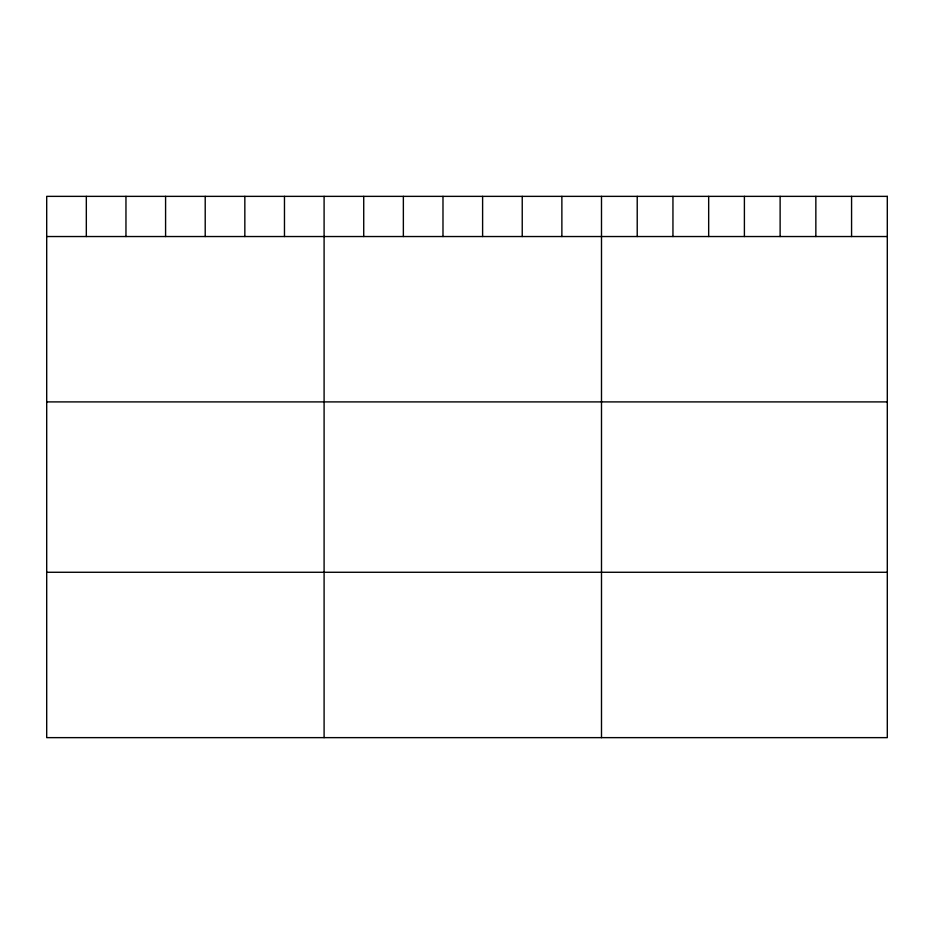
<?xml version="1.0" encoding="UTF-8"?>
<svg xmlns="http://www.w3.org/2000/svg" width="934" height="934" viewBox="0 0 934 934"><rect width="100%" height="100%" fill="white"/><g stroke="black" fill="none" stroke-linecap="round" stroke-linejoin="round"><path stroke-width="1.4" d="M46.7 236.535L887.3 236.535M46.7 401.9L887.3 401.9M46.7 572.273L887.3 572.273M851.574 196.362L851.574 236.535M815.849 196.362L815.849 236.535M780.124 196.362L780.124 236.535M744.398 196.362L744.398 236.535M708.673 196.362L708.673 236.535M672.947 196.362L672.947 236.535M637.221 196.362L637.221 236.535M601.496 196.362L601.496 737.638M561.871 196.362L561.871 236.535M522.234 196.362L522.234 236.535M482.609 196.362L482.609 236.535M442.985 196.362L442.985 236.535M403.36 196.362L403.36 236.535M363.723 196.362L363.723 236.535M324.098 196.362L324.098 737.638M284.473 196.362L284.473 236.535M244.836 196.362L244.836 236.535M205.211 196.362L205.211 236.535M165.587 196.362L165.587 236.535M125.962 196.362L125.962 236.535M86.325 196.362L86.325 236.535M887.3 196.362L46.7 196.362L46.7 737.638L887.3 737.638L887.3 196.362"/></g></svg>
